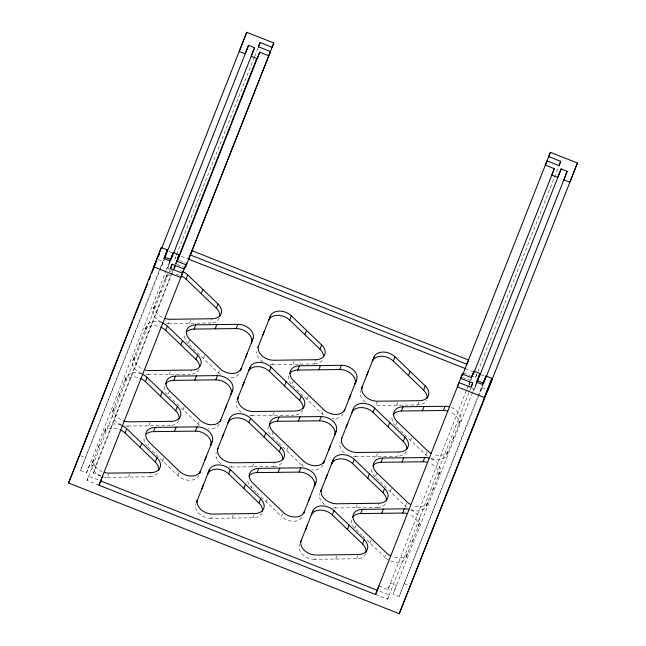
<?xml version="1.0" encoding="UTF-8"?>
<svg xmlns="http://www.w3.org/2000/svg" width="646" height="646" viewBox="0 0 646 646"><rect width="100%" height="100%" fill="white"/><g stroke="black" fill="none" stroke-linecap="round" stroke-linejoin="round"><path stroke-width="0.48" stroke-dasharray="3.23 2.42" d="M171.553 273.347L95.463 466.509L89.875 464.304L86.491 472.832L80.484 470.45L163.963 258.537M161.686 265.781L164.092 259.676M86.491 472.832L165.965 271.134M166.28 270.286L169.971 260.911M169.559 268.897L167.702 268.163L169.914 262.534M100.938 476.11A12.96 9.197 21.5 0 1 95.374 472.581L92.919 469.408A12.96 9.197 21.5 0 1 92.281 462.802L93.953 458.563A12.96 9.197 21.5 0 0 94.591 465.168L95.463 466.509M98.152 447.993L99.823 443.762M121.133 425.173A12.96 9.197 21.5 0 0 105.694 428.96L104.03 433.191A12.96 9.197 21.5 0 1 119.47 429.412M121.286 424.834A12.96 9.197 21.5 0 1 112.622 411.526L114.294 407.287A12.96 9.197 21.5 0 0 122.95 420.594M118.501 396.725L120.164 392.485M141.482 373.897A12.96 9.197 21.5 0 0 126.043 377.684L124.371 381.915A12.96 9.197 21.5 0 1 139.811 378.136M141.627 373.558A12.96 9.197 21.5 0 1 132.971 360.25L134.643 356.011A12.96 9.197 21.5 0 0 142.605 369.027M138.842 345.449L140.513 341.209M161.823 322.62A12.96 9.197 21.5 0 0 146.384 326.408L144.712 330.647A12.96 9.197 21.5 0 1 160.151 326.86M161.274 321.991A12.96 9.197 21.5 0 1 153.312 308.974L154.983 304.734A12.96 9.197 21.5 0 0 162.945 317.751M159.182 294.172L160.854 289.933M167.5 273.718A12.96 9.197 21.5 0 0 166.725 275.131L165.061 279.371A12.96 9.197 21.5 0 1 170.059 274.986M98.983 485.17L86.96 480.414L170.068 269.43M254.346 57.082L174.937 258.691L176.624 254.427M254.564 56.573L257.883 48.135M171.925 272.41L173.403 268.655M173.774 267.719L174.88 264.908M175.244 263.972L175.987 262.09M100.566 475.924L93.355 473.074L176.826 261.154M174.024 268.494L175.502 264.747M174.186 269.334L176.035 264.642M176.245 264.141L176.988 262.268M103.085 476.805A12.96 9.197 21.5 0 0 107.422 477.346L109.085 473.106M125.607 425.948A12.96 9.197 21.5 0 0 127.763 426.069L128.764 423.526M145.956 374.672A12.96 9.197 21.5 0 0 148.104 374.793L149.444 371.402M166.297 323.396A12.96 9.197 21.5 0 0 168.453 323.517L170.124 319.277M128.433 477.087L130.096 472.848M148.774 425.811L150.445 421.58M169.115 374.535L170.786 370.303M189.464 323.266L191.135 319.027M198.847 475.27A12.96 9.197 21.5 0 1 177.836 475.529L147.563 446.434L148.564 443.891M169.575 390.919L167.903 395.158L198.185 424.252A12.96 9.197 21.5 0 0 199.84 425.633M220.181 374.357A12.96 9.197 21.5 0 1 218.526 372.976L188.252 343.882L189.924 339.643M107.422 477.346L149.444 476.837L151.107 472.597M127.763 426.069L169.785 425.561L171.456 421.321M148.104 374.793L190.126 374.284L191.797 370.045M168.453 323.517L210.475 323.008L212.138 318.769M162.703 460.978L164.036 457.586M183.044 409.701L184.716 405.462M203.393 358.425L205.057 354.194M177.836 475.529L179.507 471.289M198.185 424.252L199.186 421.709M218.526 372.976L219.527 370.433M262.026 512.787A12.96 9.197 21.5 0 1 253.07 517.801L211.048 518.31L212.381 514.919M229.233 466.913A12.96 9.197 21.5 0 0 231.389 467.034L232.39 464.498M249.582 415.636A12.96 9.197 21.5 0 0 251.73 415.766L253.07 412.374M269.923 364.36A12.96 9.197 21.5 0 0 272.079 364.489L273.08 361.946M232.059 518.06L233.723 513.82M252.4 466.783L254.072 462.544M272.741 415.507L274.413 411.268M293.09 364.231L294.762 359.992M256.236 492.252L251.189 487.399L252.19 484.855M273.201 431.883L271.538 436.123L278.022 442.357M293.55 380.615L291.879 384.846A12.96 9.197 21.5 0 1 288.786 375.068M253.07 517.801L254.734 513.562M231.389 467.034L273.411 466.525L275.083 462.286M251.73 415.766L293.752 415.249L294.754 412.705M272.079 364.489L314.101 363.973L315.773 359.733M266.33 501.95L267.331 499.406M286.671 450.674L288.342 446.434M307.02 399.398L308.683 395.158M301.706 517.648A12.96 9.197 21.5 0 1 281.47 516.493L282.472 513.95M303.467 466.598A12.96 9.197 21.5 0 1 301.811 465.217L303.483 460.978M323.226 414.885A12.96 9.197 21.5 0 1 322.152 413.941L323.824 409.701M365.652 553.751A12.96 9.197 21.5 0 1 356.697 558.774L314.675 559.283L315.676 556.739M332.86 507.885A12.96 9.197 21.5 0 0 335.016 508.006L336.356 504.615M353.209 456.609A12.96 9.197 21.5 0 0 355.365 456.73L356.366 454.186M377.377 401.214L375.706 405.454L417.728 404.945A12.96 9.197 21.5 0 0 426.691 399.922M335.686 559.024L337.357 554.785M356.027 507.748L357.698 503.509M376.368 456.472L378.039 452.232M396.717 405.195L398.049 401.812M354.815 528.371L356.487 524.132M407.093 507.57A12.96 9.197 21.5 0 1 405.438 506.189L375.165 477.095L376.828 472.856M427.434 456.294A12.96 9.197 21.5 0 1 425.779 454.913L395.505 425.819L397.177 421.58M356.697 558.774L358.36 554.534M335.016 508.006L377.038 507.498L378.709 503.258M355.365 456.73L397.379 456.221L399.05 451.982M417.728 404.945L419.399 400.706M369.956 542.915L371.628 538.675M390.297 491.638L391.969 487.399M410.646 440.362L412.31 436.123M388.626 560.034A12.96 9.197 21.5 0 1 385.097 557.466L386.098 554.922M405.438 506.189L407.109 501.95M425.779 454.913L427.45 450.674M378.927 585.97L387.947 589.54L466.622 389.813M466.945 389.037L469.941 381.374M470.264 380.599L471.055 378.556M469.044 385.129L470.522 381.374M470.837 380.607L471.628 378.564M375.544 594.506L387.568 599.254L469.569 391.088M469.779 390.572L470.676 388.27M470.91 375.706L475.537 377.53L558.491 166.975M390.66 560.986A12.96 9.197 21.5 0 0 406.1 557.207L407.771 552.968A12.96 9.197 21.5 0 1 392.332 556.747M411.978 542.406L413.65 538.166M410.856 510.057A12.96 9.197 21.5 0 1 419.52 523.365L417.849 527.604A12.96 9.197 21.5 0 0 409.193 514.297M411.009 509.71A12.96 9.197 21.5 0 0 426.449 505.931L428.12 501.692A12.96 9.197 21.5 0 1 412.681 505.471M432.319 491.13L433.991 486.89M431.205 458.781A12.96 9.197 21.5 0 1 439.861 472.089L438.19 476.328A12.96 9.197 21.5 0 0 429.533 463.02M431.35 458.434A12.96 9.197 21.5 0 0 446.79 454.655L448.461 450.415A12.96 9.197 21.5 0 1 433.022 454.203M452.66 439.853L454.332 435.614M451.546 407.505A12.96 9.197 21.5 0 1 460.21 420.812L458.539 425.052A12.96 9.197 21.5 0 0 449.874 411.744M478.476 396.426L399.123 596.428L393.107 594.045L472.581 392.356M472.896 391.508L476.587 382.125M471.742 388.359L474.317 389.376L476.53 383.756M399.123 596.428L482.602 384.507M480.325 391.759L483.103 384.709M80.484 470.45L164.052 259.813M167.702 268.163L170.068 262.195M92.281 462.802L105.694 428.96M112.622 411.526L126.043 377.684M132.971 360.25L146.384 326.408M153.312 308.974L166.725 275.131M86.96 480.414L88.655 476.15L100.679 480.907M93.355 473.074L95.786 466.945L97.037 468.342A12.96 9.197 21.5 0 0 102.609 471.871M174.509 268.518L175.203 266.766M387.947 589.54L390.483 583.144L396.491 585.518L393.107 594.045M468.302 387.002L469.755 383.344M387.568 599.254L389.255 594.99L379.081 590.969M475.537 377.53L476.893 374.123M406.1 557.207L419.52 523.365M426.449 505.931L439.861 472.089M446.79 454.655L460.21 420.812M474.317 389.376L477.023 382.553M478.662 395.925L483.03 384.935M169.115 251.423L171.925 252.529M181.251 256.252L188.648 259.175M465.209 368.511L472.606 371.442M481.044 374.737L484.791 376.222M179.556 260.516L186.032 263.075M463.513 372.774L469.989 375.334M177.149 264.497L184.36 267.347M462.722 377.401L469.941 380.252M158.205 259.506L163.357 261.549M481.997 387.519L486.293 389.215M80.379 455.648L85.538 457.683M404.178 583.661L408.474 585.357M292.598 385.541L322.152 413.941M278.741 443.051L301.811 465.217M356.261 529.752L362.026 535.292M362.745 535.986L385.097 557.466M256.955 492.946L281.47 516.493M322.289 360.371A12.96 9.197 21.5 0 1 314.101 363.973M262.914 361.921A12.96 9.197 21.5 0 1 256.535 351.497M178.748 420.538A12.96 9.197 21.5 0 1 169.785 425.561M167.411 394.658A12.96 9.197 21.5 0 1 164.819 385.371M199.089 369.262A12.96 9.197 21.5 0 1 190.126 374.284M219.196 423.994A12.96 9.197 21.5 0 1 208.077 428.887M147.563 446.434A12.96 9.197 21.5 0 1 144.478 436.648M176.172 274.469A12.96 9.197 21.5 0 1 180.5 275.584M219.43 317.985A12.96 9.197 21.5 0 1 210.475 323.008M188.252 343.882A12.96 9.197 21.5 0 1 185.16 334.095M238.77 374.131A12.96 9.197 21.5 0 1 228.426 377.619M281.599 462.916A12.96 9.197 21.5 0 1 273.411 466.525M220.997 463.658A12.96 9.197 21.5 0 1 216.249 452.491M157.632 473.227A12.96 9.197 21.5 0 1 149.444 476.837M406.342 451.199A12.96 9.197 21.5 0 1 397.379 456.221M344.391 452.911A12.96 9.197 21.5 0 1 340.224 442.187M354.323 527.871A12.96 9.197 21.5 0 1 351.731 518.585M395.505 425.819A12.96 9.197 21.5 0 1 392.413 416.032M375.165 477.095A12.96 9.197 21.5 0 1 372.072 467.308M314.675 559.283A12.96 9.197 21.5 0 1 299.534 544.731M241.338 412.382A12.96 9.197 21.5 0 1 236.597 401.214M365.305 402.07A12.96 9.197 21.5 0 1 360.565 390.911M385.226 503.888A12.96 9.197 21.5 0 1 377.038 507.498M324.623 504.623A12.96 9.197 21.5 0 1 319.875 493.455M302.716 410.234A12.96 9.197 21.5 0 1 293.752 415.249M322.822 464.967A12.96 9.197 21.5 0 1 311.703 469.86M251.189 487.399A12.96 9.197 21.5 0 1 250.236 486.39M248.742 484.225A12.96 9.197 21.5 0 1 247.693 479.171M270.149 434.588A12.96 9.197 21.5 0 1 268.445 426.344M343.163 413.69A12.96 9.197 21.5 0 1 332.052 418.584M211.048 518.31A12.96 9.197 21.5 0 1 195.908 503.767M170.035 271.498A12.96 9.197 21.5 0 1 171.723 270.747M180.024 270.65A12.96 9.197 21.5 0 1 181.461 271.086"/><path stroke-width="0.97" d="M492.284 379.186L399.236 613.7L68.573 482.974L161.33 247.628L167.346 250.002L164.027 258.424M161.621 248.46L246.764 32.3L273.815 42.999L188.648 259.175L465.209 368.511M164.464 258.739L248.549 45.333L254.556 47.715L173.241 254.096M169.664 261.759L173.354 252.384L179.257 255.025L176.673 261.59M171.82 257.754L172.926 254.944M170.286 268.922L172.135 264.23L184.158 268.986L185.846 264.723L176.826 261.154L179.257 255.025M258.255 47.198L260.104 42.507L272.127 47.263L273.815 42.999M177.836 257.407L178.942 254.589M176.608 261.929L256.761 58.447L257.294 58.35L259.724 52.221L268.744 55.79L270.432 51.527L258.408 46.77L260.104 42.507M177.141 261.832L259.724 52.221M378.927 585.97L375.52 594.53L98.967 485.194L185.846 264.723M270.432 51.527L185.265 267.71L186.96 263.447M158.811 470.256A12.96 9.197 21.5 0 0 155.315 462.035L125.041 432.941L126.705 428.702A12.96 9.197 21.5 0 0 121.828 425.464M179.152 418.979A12.96 9.197 21.5 0 0 175.655 410.759L145.382 381.665L147.054 377.425A12.96 9.197 21.5 0 0 142.177 374.187M199.525 366.056A12.96 9.197 21.5 0 0 196.004 359.483L165.723 330.389L167.395 326.149A12.96 9.197 21.5 0 0 162.517 322.911M219.842 316.435A12.96 9.197 21.5 0 0 216.345 308.207L186.072 279.112L187.736 274.873A12.96 9.197 21.5 0 0 182.172 271.344M140.174 447.484L141.845 443.245M160.523 396.208L162.186 391.969M180.864 344.932L182.535 340.692M201.205 293.655L202.876 289.424M153.433 431.633L155.105 427.394L197.127 426.885A12.96 9.197 21.5 0 1 212.268 441.428L210.596 445.667A12.96 9.197 21.5 0 0 195.455 431.116L153.433 431.633A12.96 9.197 21.5 0 0 146.359 434.015M173.782 380.357L175.454 376.117L217.468 375.609A12.96 9.197 21.5 0 1 232.608 390.152L230.937 394.391A12.96 9.197 21.5 0 0 215.804 379.848L173.782 380.357A12.96 9.197 21.5 0 0 165.594 383.966M194.123 329.08L195.795 324.841L237.817 324.332A12.96 9.197 21.5 0 1 252.949 338.875L251.286 343.115A12.96 9.197 21.5 0 0 236.145 328.572L194.123 329.08A12.96 9.197 21.5 0 0 187.049 331.463M155.315 462.035L156.986 457.796L126.705 428.702M175.655 410.759L177.327 406.52L147.054 377.425M196.004 359.483L197.668 355.243L167.395 326.149M216.345 308.207L218.017 303.967L187.736 274.873M174.444 431.375L176.116 427.135M194.793 380.098L196.457 375.859M215.134 328.822L216.806 324.583M195.455 431.116L197.127 426.885M215.804 379.848L217.468 375.609M236.145 328.572L237.817 324.332M199.517 473.575L200.518 471.031A12.96 9.197 21.5 0 1 179.507 471.289L149.234 442.195A12.96 9.197 21.5 0 1 155.105 427.394M204.725 460.469L206.389 456.229M220.197 421.45L220.867 419.755A12.96 9.197 21.5 0 1 199.856 420.013L169.575 390.919A12.96 9.197 21.5 0 1 175.454 376.117M225.066 409.193L226.738 404.953M240.538 370.174L241.208 368.478A12.96 9.197 21.5 0 1 220.197 368.737L189.924 339.643A12.96 9.197 21.5 0 1 195.795 324.841M245.407 357.916L247.079 353.677M196.578 502.071L197.579 499.528A12.96 9.197 21.5 0 0 212.72 514.079L254.734 513.562A12.96 9.197 21.5 0 0 260.613 498.76L230.331 469.666A12.96 9.197 21.5 0 0 209.32 469.925L196.642 501.918M201.778 488.965L203.45 484.726M209.32 469.925L207.657 474.164A12.96 9.197 21.5 0 1 228.668 473.906L258.941 503A12.96 9.197 21.5 0 1 262.438 511.228M217.25 449.947L217.92 448.251A12.96 9.197 21.5 0 0 233.061 462.802L275.083 462.286A12.96 9.197 21.5 0 0 280.953 447.484L250.68 418.39A12.96 9.197 21.5 0 0 229.669 418.648L217.355 449.713M222.127 437.689L223.791 433.45M229.669 418.648L227.998 422.888A12.96 9.197 21.5 0 1 249.009 422.629L279.282 451.724A12.96 9.197 21.5 0 1 282.778 459.952M237.268 399.519L238.269 396.975A12.96 9.197 21.5 0 0 253.402 411.526L295.424 411.009A12.96 9.197 21.5 0 0 301.294 396.208L271.021 367.114A12.96 9.197 21.5 0 0 250.01 367.372L237.332 399.365M242.468 386.413L244.14 382.174M250.01 367.372L248.339 371.611A12.96 9.197 21.5 0 1 269.35 371.353L299.631 400.447A12.96 9.197 21.5 0 1 303.119 408.676M257.94 347.395L258.61 345.699A12.96 9.197 21.5 0 0 273.751 360.25L315.773 359.733A12.96 9.197 21.5 0 0 321.643 344.932L291.362 315.846A12.96 9.197 21.5 0 0 270.351 316.096L258.045 347.16M262.809 335.137L264.48 330.897M270.351 316.096L268.688 320.335A12.96 9.197 21.5 0 1 289.699 320.077L319.972 349.171A12.96 9.197 21.5 0 1 323.493 355.744M228.668 473.906L230.331 469.666M249.009 422.629L250.68 418.39M269.35 371.353L271.021 367.114M289.699 320.077L291.362 315.846M243.8 488.457L245.472 484.217M264.149 437.18L265.813 432.941M284.49 385.904L286.162 381.665M304.831 334.628L306.503 330.389M257.06 472.597L258.731 468.358L300.753 467.849A12.96 9.197 21.5 0 1 315.894 482.392L314.222 486.632A12.96 9.197 21.5 0 0 299.082 472.089L257.06 472.597A12.96 9.197 21.5 0 0 248.871 476.207M277.409 421.321L279.08 417.082L321.094 416.573A12.96 9.197 21.5 0 1 336.235 431.124L334.563 435.356A12.96 9.197 21.5 0 0 319.431 420.812L277.409 421.321A12.96 9.197 21.5 0 0 269.22 424.931M297.749 370.045L299.421 365.806L341.443 365.297A12.96 9.197 21.5 0 1 356.576 379.848L354.912 384.079A12.96 9.197 21.5 0 0 339.772 369.536L297.749 370.045A12.96 9.197 21.5 0 0 289.561 373.654M258.941 503L260.613 498.76M279.282 451.724L280.953 447.484M299.631 400.447L301.294 396.208M319.972 349.171L321.643 344.932M278.071 472.347L279.742 468.108M298.42 421.071L300.083 416.832M318.761 369.795L320.432 365.555M299.082 472.089L300.753 467.849M319.431 420.812L321.094 416.573M339.772 369.536L341.443 365.297M303.483 513.699L304.145 512.003A12.96 9.197 21.5 0 1 283.134 512.254L252.861 483.16A12.96 9.197 21.5 0 1 258.731 468.358M308.352 501.433L310.015 497.202M323.493 463.271L324.494 460.727A12.96 9.197 21.5 0 1 303.483 460.978L273.201 431.883A12.96 9.197 21.5 0 1 279.08 417.082M328.693 450.157L330.364 445.926M344.165 411.147L344.835 409.451A12.96 9.197 21.5 0 1 323.824 409.701L293.55 380.615A12.96 9.197 21.5 0 1 299.421 365.806M349.034 398.889L350.705 394.649M305.405 529.93L307.076 525.691M362.567 543.972L364.239 539.733L333.958 510.639A12.96 9.197 21.5 0 0 312.947 510.889L311.283 515.128A12.96 9.197 21.5 0 1 332.294 514.878L362.567 543.972A12.96 9.197 21.5 0 1 366.064 552.193M320.884 490.92L321.546 489.224A12.96 9.197 21.5 0 0 336.687 503.767L378.709 503.258A12.96 9.197 21.5 0 0 384.58 488.457L354.307 459.363A12.96 9.197 21.5 0 0 333.296 459.613L320.61 491.606M325.754 478.654L327.425 474.422M333.296 459.613L331.624 463.852A12.96 9.197 21.5 0 1 352.635 463.602L382.908 492.696A12.96 9.197 21.5 0 1 386.405 500.916M346.095 427.377L347.766 423.146M403.257 441.42L404.921 437.18L374.648 408.086A12.96 9.197 21.5 0 0 353.637 408.345L351.965 412.576A12.96 9.197 21.5 0 1 372.976 412.326L403.257 441.42A12.96 9.197 21.5 0 1 406.746 449.64M361.566 388.367L362.236 386.671A12.96 9.197 21.5 0 0 377.377 401.214L419.399 400.706A12.96 9.197 21.5 0 0 425.27 385.904L394.989 356.81A12.96 9.197 21.5 0 0 373.986 357.068L361.3 389.053M366.435 376.109L368.107 371.87M373.986 357.068L372.314 361.3A12.96 9.197 21.5 0 1 393.325 361.049L423.598 390.144A12.96 9.197 21.5 0 1 427.095 398.364M332.294 514.878L333.958 510.639M352.635 463.602L354.307 459.363M372.976 412.326L374.648 408.086M393.325 361.049L394.989 356.81M347.427 529.421L349.098 525.182M367.776 478.145L369.439 473.906M388.117 426.869L389.788 422.629M408.458 375.592L410.129 371.353M352.498 517.171A12.96 9.197 21.5 0 1 360.686 513.57L362.358 509.331L404.38 508.814A12.96 9.197 21.5 0 1 408.716 509.355M372.847 465.895A12.96 9.197 21.5 0 1 381.035 462.294L382.707 458.054L424.721 457.546A12.96 9.197 21.5 0 1 429.057 458.079M393.188 414.627A12.96 9.197 21.5 0 1 401.376 411.017L403.047 406.778L445.07 406.269A12.96 9.197 21.5 0 1 449.406 406.802M382.908 492.696L384.58 488.457M423.598 390.144L425.27 385.904M381.697 513.312L383.369 509.072M402.046 462.035L403.718 457.796M422.387 410.759L424.059 406.52M360.686 513.57L402.708 513.053L404.38 508.814M381.035 462.294L423.057 461.777L424.721 457.546M401.376 411.017L443.398 410.501L445.07 406.269M375.52 594.53L462.407 374.058L471.418 377.619L473.962 371.224L479.97 373.598L476.28 382.981M462.56 375.165L550.376 152.327L577.427 163.026L488.005 389.893M471.37 377.789L473.962 371.224M473.429 374.042L554.316 168.687L545.297 165.118L546.992 160.854L559.016 165.61L560.704 161.347L548.68 156.59L550.376 152.327M471.257 386.825L472.735 383.07L460.711 378.322L462.407 374.058M558.863 166.038L560.704 161.347M476.901 382.812L561.172 168.929L567.188 171.311L485.186 379.477M482.667 384.394L485.986 375.98L491.994 378.354L399.236 613.7M483.838 382.844L484.944 380.034M161.33 247.628L153.716 266.814L180.775 277.514L182.463 273.25L170.439 268.494L172.135 264.23M246.764 32.3L239.149 51.486L245.165 53.868L248.549 45.333M68.573 482.974L132.882 320.812M133.625 318.946L135.482 314.279M136.217 312.406L140.666 301.197M140.771 300.988L141.894 298.177M142.152 297.467L144.494 291.612M144.744 290.926L147.708 283.457M149.194 279.718L150.3 276.916M151.786 273.177L152.9 270.375M153.054 270.036L154.176 267.218M154.378 266.645L155.492 263.843M155.662 263.463L156.776 260.653M158.27 256.898L159.384 254.088M167.346 250.002L163.963 258.537L169.971 260.911L173.354 252.384M164.391 258.965L165.069 257.253L171.085 259.635M254.556 47.715L251.173 56.242L256.761 58.447M98.967 485.194L102.367 476.643M199.582 473.421L212.268 441.428M220.294 421.216L232.608 390.152M240.272 370.869L252.949 338.875M303.58 513.465L315.894 482.392M323.557 463.109L336.235 431.124M344.27 410.913L356.576 379.848M300.632 541.962L312.947 510.889M341.322 439.409L353.637 408.345M462.496 375.334L463.513 372.774M554.316 168.687L551.781 175.082L557.789 177.456L561.172 168.929M472.735 383.07L471.047 387.334L459.023 382.585L457.328 386.849L484.379 397.54L491.994 378.354M479.97 373.598L476.587 382.125L482.602 384.507L485.986 375.98M477.023 382.553L477.701 380.849L483.709 383.231M567.188 171.311L563.805 179.838L569.812 182.212L577.427 163.026M100.655 480.931L377.216 590.266M140.505 378.427A12.96 9.197 21.5 0 1 145.382 381.665M160.846 327.151A12.96 9.197 21.5 0 1 165.723 330.389M181.195 275.874A12.96 9.197 21.5 0 1 186.072 279.112M120.164 429.703A12.96 9.197 21.5 0 1 125.041 432.941M402.708 513.053A12.96 9.197 21.5 0 1 407.045 513.594M423.057 461.777A12.96 9.197 21.5 0 1 427.394 462.318M443.398 410.501A12.96 9.197 21.5 0 1 447.735 411.042M164.35 318.308A12.96 9.197 21.5 0 0 170.124 319.277L212.138 318.769A12.96 9.197 21.5 0 0 218.017 303.967M104.757 472.565A12.96 9.197 21.5 0 0 109.085 473.106L151.107 472.597A12.96 9.197 21.5 0 0 156.986 457.796M301.206 540.5A12.96 9.197 21.5 0 0 316.346 555.043L358.36 554.534A12.96 9.197 21.5 0 0 364.239 539.733M403.047 406.778A12.96 9.197 21.5 0 0 397.177 421.58L427.45 450.674A12.96 9.197 21.5 0 0 430.979 453.242M382.707 458.054A12.96 9.197 21.5 0 0 376.828 472.856L407.109 501.95A12.96 9.197 21.5 0 0 410.638 504.518M362.358 509.331A12.96 9.197 21.5 0 0 356.487 524.132L386.76 553.226A12.96 9.197 21.5 0 0 390.289 555.794M341.895 437.948A12.96 9.197 21.5 0 0 357.028 452.491L399.05 451.982A12.96 9.197 21.5 0 0 404.921 437.18M145.439 370.013A12.96 9.197 21.5 0 0 149.775 370.554L191.797 370.045A12.96 9.197 21.5 0 0 197.668 355.243M123.661 420.853A12.96 9.197 21.5 0 0 129.434 421.83L171.456 421.321A12.96 9.197 21.5 0 0 177.327 406.52M192.007 250.68L190.32 254.944L466.872 364.271L468.568 360.008L192.007 250.68"/></g></svg>
